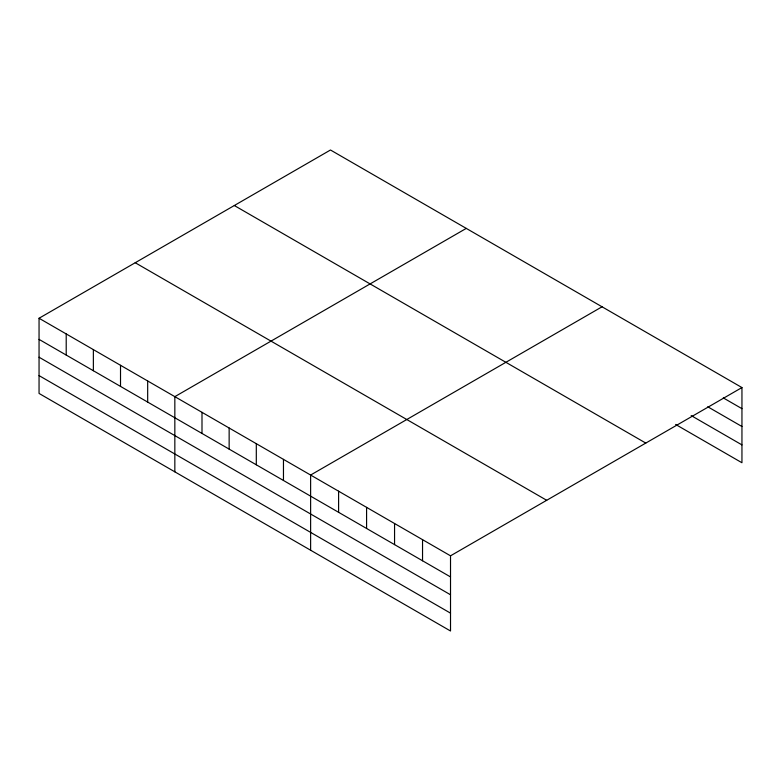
<?xml version="1.0" encoding="UTF-8"?>
<svg xmlns="http://www.w3.org/2000/svg" width="781" height="781" viewBox="0 0 781 781"><rect width="100%" height="100%" fill="white"/><g stroke="black" fill="none" stroke-linecap="round" stroke-linejoin="round"><path stroke-width="1.17" d="M39.05 318.257L450.52 555.818L450.52 630.999L39.05 393.439L39.05 318.257L330.48 150.001L741.95 387.561L741.95 462.742L675.624 424.454M466.267 228.394L174.837 396.65L174.837 471.841M602.053 306.787L310.623 475.043L310.623 550.234M450.52 555.818L741.95 387.561M723.294 397.9L741.95 408.668M707.752 406.774L741.95 426.514M691.175 415.58L741.95 444.897M234.31 205.52L645.78 443.081M135.22 262.728L546.69 500.289M39.05 339.374L450.52 576.925M39.05 357.21L450.52 594.771M39.05 375.602L450.52 613.153M422.541 539.661L422.541 560.778M394.561 523.504L394.561 544.621M366.582 507.357L366.582 528.464M338.603 491.2L338.603 512.316M283.464 459.365L283.464 480.481M256.305 443.686L256.305 464.802M229.145 428.008L229.145 449.124M201.996 412.329L201.996 433.445M147.677 380.972L147.677 402.088M120.518 365.293L120.518 386.41M93.369 349.615L93.369 370.731M66.209 333.936L66.209 355.052"/></g></svg>
